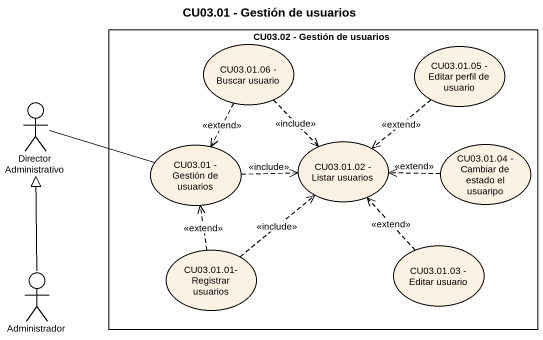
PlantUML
@startuml
title CU03.01 - Gestión de usuarios
rectangle "CU03.02 - Gestión de usuarios" as CU03_02_Gestión_de_usuarios {
  usecase "CU03.01.06 - Buscar usuario" as CU03_01_06_Buscar_usuario
  usecase "CU03.01.05 - Editar perfil de usuario" as CU03_01_05_Editar_perfil_de
  usecase "CU03.01 - Gestión de usuarios" as CU03_01_Gestión_de_usuarios
  usecase "CU03.01.02 - Listar usuarios" as CU03_01_02_Listar_usuarios
  usecase "CU03.01.04 - Cambiar de estado el usuaripo" as CU03_01_04_Cambiar_de
  usecase "CU03.01.01- Registrar usuarios" as CU03_01_01_Registrar
  usecase "CU03.01.03 - Editar usuario" as CU03_01_03_Editar_usuario
}
actor "Director Administrativo" as Director_Administrativo
actor Administrador
CU03_01_06_Buscar_usuario ..> CU03_01_Gestión_de_usuarios : <<extend>>
CU03_01_06_Buscar_usuario ..> CU03_01_02_Listar_usuarios : <<include>>
CU03_01_05_Editar_perfil_de ..> CU03_01_02_Listar_usuarios : <<extend>>
Director_Administrativo -right- CU03_01_Gestión_de_usuarios
CU03_01_Gestión_de_usuarios .right.> CU03_01_02_Listar_usuarios : <<include>>
CU03_01_04_Cambiar_de .left.> CU03_01_02_Listar_usuarios : <<extend>>
Administrador -up-|> Director_Administrativo
CU03_01_01_Registrar .up.> CU03_01_Gestión_de_usuarios : <<extend>>
CU03_01_01_Registrar .up.> CU03_01_02_Listar_usuarios : <<include>>
CU03_01_03_Editar_usuario .up.> CU03_01_02_Listar_usuarios : <<extend>>
@enduml
